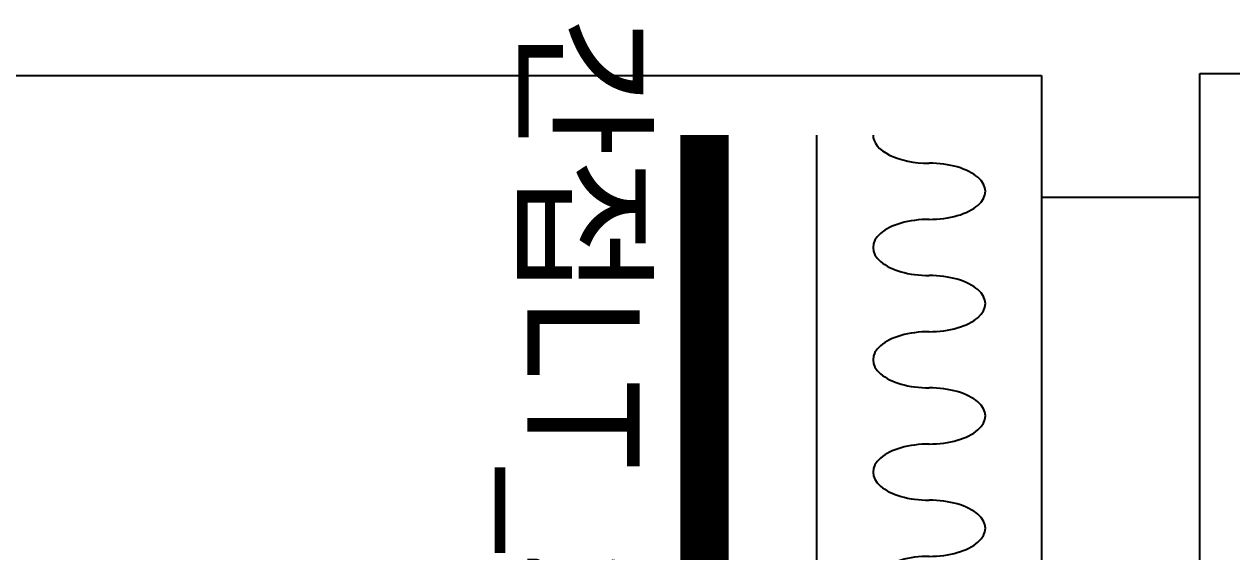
# Model space of a CAD drawing. Header units: inches. Extents: x 157163 to 245256, y -61743 to -20857.
# Drawn here: x 236606 to 237681, y -24592 to -24122 of the extents above; entities that cross this region are included whole.
import ezdxf

# ---------------------------------------------------------------- set-up
doc = ezdxf.new("R2010")
doc.units = ezdxf.units.IN
doc.header["$LTSCALE"] = 50
doc.header["$MEASUREMENT"] = 0
doc.linetypes.add('HID', pattern=[2.5, 1.5, -1])
for name, color, linetype in [('01. F-소품', 3, 'Continuous'), ('04-WIN', 4, 'Continuous'), ('06-LIGHT', 4, 'Continuous'), ('F-WALL1', 2, 'Continuous'), ('설비', 140, 'Continuous')]:
    doc.layers.add(name, color=color, linetype=linetype)
doc.styles.add('코레일둥고', font='Korail_Round_Gothic_Medium.ttf')

# ---------------------------------------------------------------- blocks, each defined once
blk = doc.blocks.new('VUDAUSEH')
at = {"layer": '04-WIN'}
blk.add_lwpolyline([(216011.3, -26591.4), (216152.3, -26591.4), (216152.3, -24276.4), (216011.3, -24276.4)], close=True, dxfattribs=at)
at = {"layer": 'F-WALL1'}
for p, q in [((212882.3, -24167.9), (216011.3, -24167.9)), ((216011.3, -24167.9), (216011.3, -24276.4)), ((216152.3, -24276.4), (216152.3, -24165.9)), ((216152.3, -24165.9), (217024.3, -24165.9)), ((216152.3, -24276.4), (216011.3, -24276.4))]:
    blk.add_line(p, q, dxfattribs=at)
blk = doc.blocks.new('cjswjdeh')
blk.add_blockref('VUDAUSEH', (21500, 0))
blk = doc.blocks.new('FFSFDF')
at = {"layer": '01. F-소품'}
blk.add_hatch(color=8, dxfattribs=at).paths.add_polyline_path([(1567672.9, 1746751.1), (1567679.9, 1746744.1), (1567715.3, 1746779.4), (1567679.9, 1746814.8), (1567672.9, 1746807.7), (1567701.2, 1746779.4)])
at = {"layer": '01. F-소품', "color": 8}
for p, q in [((1567672.9, 1746807.7), (1567679.9, 1746814.8)), ((1567474.8, 1746779.4), (1567701.2, 1746779.4)), ((1567672.9, 1746751.1), (1567679.9, 1746744.1))]:
    blk.add_line(p, q, dxfattribs=at)
for points in [[(1567679.9, 1746814.8), (1567715.3, 1746779.4), (1567679.9, 1746744.1)], [(1567672.9, 1746807.7), (1567701.2, 1746779.4), (1567672.9, 1746751.1)]]:
    blk.add_lwpolyline(points, dxfattribs=at)
for centre, start_param, end_param in [((1566799.8, 1746779.4), 1.570796, 4.712389), ((1566899.8, 1746779.4), 1.570796, 4.712389), ((1566999.8, 1746779.4), 1.570796, 4.712389), ((1567099.8, 1746779.4), 1.570796, 4.712389), ((1567199.8, 1746779.4), 1.570796, 4.712389), ((1567299.8, 1746779.4), 1.570796, 4.712389), ((1567399.8, 1746779.4), 1.570796, 4.712389), ((1566749.8, 1746779.4), 6.283185, 7.853982), ((1566849.8, 1746779.4), 4.712389, 7.853982), ((1566949.8, 1746779.4), 4.712389, 7.853982), ((1567049.8, 1746779.4), 4.712389, 7.853982), ((1567149.8, 1746779.4), 4.712389, 7.853982), ((1567249.8, 1746779.4), 4.712389, 7.853982), ((1567349.8, 1746779.4), 4.712389, 7.853982), ((1567449.8, 1746779.4), 4.712389, 7.853982)]:
    blk.add_ellipse(centre, major_axis=(0, -50), ratio=0.5, start_param=start_param, end_param=end_param, dxfattribs=at)

msp = doc.modelspace()

# ---------------------------------------------------------------- linework, layer by layer
at = {"layer": '06-LIGHT'}
msp.add_line((237311.3, -26701.9), (237311.3, -24220.9), dxfattribs=at)
at = {"layer": '06-LIGHT', "color": 10, "linetype": 'HID', "const_width": 43.2}
msp.add_lwpolyline([(237211.3, -26701.9), (237211.3, -24220.9)], dxfattribs=at)

# ---------------------------------------------------------------- block references
msp.add_blockref('cjswjdeh', (0, 0))
at = {"color": 0, "rotation": 270}
msp.add_blockref('FFSFDF', (-1509368.1, 1542528.9), dxfattribs=at)

# ---------------------------------------------------------------- texts
at = {"layer": '설비', "color": 30, "style": '코레일둥고'}
msp.add_text('간접LT_2', height=100, rotation=270, dxfattribs=at).set_placement((237053.5, -24115.1))

doc.saveas('drawing.dxf')
